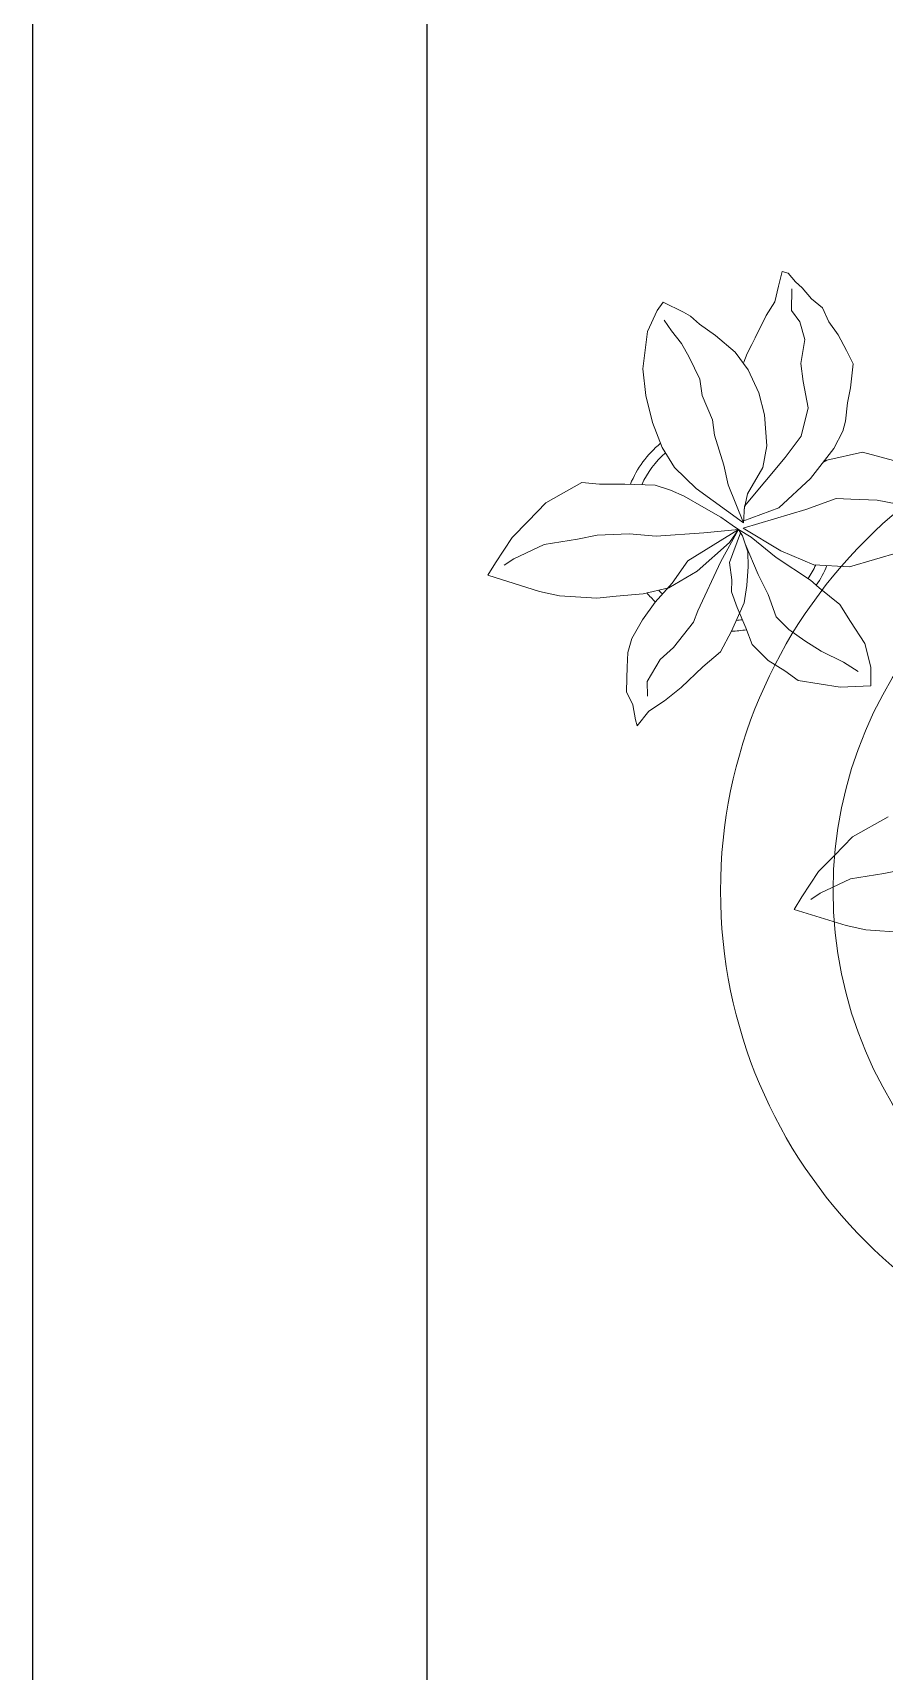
# Model space of a CAD drawing. Header units: millimetres. Extents: x 0 to 11.7, y 0 to 17.
# Drawn here: x 0 to 0.604, y 10.515 to 11.678 of the extents above; entities that cross this region are included whole.
import ezdxf

# ---------------------------------------------------------------- set-up
doc = ezdxf.new("R2010")
doc.units = ezdxf.units.MM
doc.layers.add('_cerramiento', color=251, linetype='Continuous', lineweight=25)
doc.layers.add('vegetacion', color=85, linetype='Continuous', lineweight=0)

msp = doc.modelspace()

# ---------------------------------------------------------------- linework, layer by layer
at = {"layer": '_cerramiento'}
for p, q in [((0, 0), (0, 11.773)), ((0.28, 0.28), (0.28, 11.7015))]:
    msp.add_line(p, q, dxfattribs=at)
at = {"layer": 'vegetacion'}
for p, q in [((0.5293, 11.4981), (0.532, 11.5085)), ((0.532, 11.5085), (0.5362, 11.5074)), ((0.5414, 11.5011), (0.5362, 11.5074)), ((0.5461, 11.497), (0.5414, 11.5011)), ((0.5267, 11.4869), (0.5293, 11.4981)), ((0.5386, 11.4807), (0.5387, 11.4961)), ((0.5528, 11.4891), (0.5461, 11.497)), ((0.5607, 11.4828), (0.5528, 11.4891)), ((0.4364, 11.4659), (0.4432, 11.4807)), ((0.4432, 11.4807), (0.4475, 11.4868)), ((0.4475, 11.4868), (0.462, 11.4797)), ((0.4668, 11.4768), (0.462, 11.4797)), ((0.4732, 11.4711), (0.4668, 11.4768)), ((0.5127, 11.4614), (0.5207, 11.4772)), ((0.5207, 11.4772), (0.5267, 11.4869)), ((0.5445, 11.4728), (0.5386, 11.4807)), ((0.5651, 11.4728), (0.5607, 11.4828)), ((0.433, 11.4394), (0.4364, 11.4659)), ((0.4535, 11.4665), (0.4482, 11.4739)), ((0.4604, 11.4573), (0.4535, 11.4665)), ((0.4847, 11.463), (0.4732, 11.4711)), ((0.548, 11.4603), (0.5445, 11.4728)), ((0.5717, 11.4636), (0.5651, 11.4728)), ((0.466, 11.4478), (0.4604, 11.4573)), ((0.4985, 11.4513), (0.4847, 11.463)), ((0.5451, 11.4433), (0.548, 11.4603)), ((0.5777, 11.4525), (0.5717, 11.4636)), ((0.4734, 11.4322), (0.466, 11.4478)), ((0.5079, 11.4386), (0.4985, 11.4513)), ((0.5469, 11.4305), (0.5451, 11.4433)), ((0.5824, 11.443), (0.5777, 11.4525)), ((0.5805, 11.426), (0.5824, 11.443)), ((0.4352, 11.4206), (0.433, 11.4394)), ((0.4751, 11.4206), (0.4734, 11.4322)), ((0.5155, 11.4224), (0.5079, 11.4386)), ((0.5505, 11.4118), (0.5469, 11.4305)), ((0.44, 11.4013), (0.4352, 11.4206)), ((0.4824, 11.4032), (0.4751, 11.4206)), ((0.5155, 11.4224), (0.5193, 11.4068)), ((0.5783, 11.4152), (0.5805, 11.426)), ((0.5193, 11.4068), (0.521, 11.3848)), ((0.5455, 11.3916), (0.5505, 11.4118)), ((0.5769, 11.4024), (0.5783, 11.4152)), ((0.4467, 11.3837), (0.44, 11.4013)), ((0.484, 11.3923), (0.4824, 11.4032)), ((0.5686, 11.383), (0.575, 11.3953)), ((0.575, 11.3953), (0.5769, 11.4024)), ((0.4556, 11.3695), (0.4467, 11.3837)), ((0.4905, 11.3711), (0.484, 11.3923)), ((0.521, 11.3848), (0.5182, 11.3695)), ((0.5342, 11.3765), (0.5455, 11.3916)), ((0.5052, 11.342), (0.5342, 11.3765)), ((0.552, 11.3616), (0.5686, 11.383)), ((0.5636, 11.3746), (0.5608, 11.3729)), ((0.5889, 11.3804), (0.5636, 11.3746)), ((0.6145, 11.3735), (0.5889, 11.3804)), ((0.4708, 11.3545), (0.4556, 11.3695)), ((0.4936, 11.3572), (0.4905, 11.3711)), ((0.5182, 11.3695), (0.5074, 11.3508)), ((0.5296, 11.3407), (0.552, 11.3616)), ((0.3643, 11.3444), (0.3897, 11.3588)), ((0.3897, 11.3588), (0.4024, 11.3575)), ((0.4024, 11.3575), (0.4202, 11.3576)), ((0.4202, 11.3576), (0.4417, 11.3568)), ((0.4417, 11.3568), (0.4528, 11.3533)), ((0.4528, 11.3533), (0.4625, 11.349)), ((0.4625, 11.349), (0.4764, 11.341)), ((0.5045, 11.3301), (0.4708, 11.3545)), ((0.5045, 11.3301), (0.4936, 11.3572)), ((0.5074, 11.3508), (0.505, 11.3396)), ((0.3517, 11.3313), (0.3643, 11.3444)), ((0.4764, 11.341), (0.4885, 11.3342)), ((0.5041, 11.3313), (0.5296, 11.3407)), ((0.5043, 11.3264), (0.5488, 11.3396)), ((0.5052, 11.342), (0.5045, 11.3301)), ((0.5488, 11.3396), (0.5704, 11.3475)), ((0.5704, 11.3475), (0.5808, 11.3469)), ((0.5808, 11.3469), (0.5994, 11.3462)), ((0.5994, 11.3462), (0.6203, 11.3422)), ((0.3403, 11.3198), (0.3517, 11.3313)), ((0.501, 11.3254), (0.465, 11.3032)), ((0.501, 11.3254), (0.4764, 11.3231)), ((0.4885, 11.3342), (0.4964, 11.3286)), ((0.501, 11.3254), (0.4885, 11.3028)), ((0.501, 11.3254), (0.4946, 11.3163)), ((0.4964, 11.3286), (0.501, 11.3254)), ((0.5099, 11.32), (0.501, 11.3254)), ((0.5037, 11.3208), (0.501, 11.3254)), ((0.5043, 11.3264), (0.5309, 11.3102)), ((0.3285, 11.3018), (0.3403, 11.3198)), ((0.363, 11.3148), (0.3414, 11.3046)), ((0.3867, 11.3185), (0.363, 11.3148)), ((0.4006, 11.3213), (0.3867, 11.3185)), ((0.4234, 11.3223), (0.4006, 11.3213)), ((0.4426, 11.3207), (0.4234, 11.3223)), ((0.4764, 11.3231), (0.4426, 11.3207)), ((0.4946, 11.3163), (0.4717, 11.2959)), ((0.5024, 11.3231), (0.4946, 11.3019)), ((0.5077, 11.3096), (0.5037, 11.3208)), ((0.5057, 11.3152), (0.5149, 11.2935)), ((0.5277, 11.3056), (0.5099, 11.32)), ((0.323, 11.2929), (0.3285, 11.3018)), ((0.3414, 11.3046), (0.3347, 11.3)), ((0.465, 11.3032), (0.4538, 11.2874)), ((0.4885, 11.3028), (0.4722, 11.2676)), ((0.4946, 11.3019), (0.4962, 11.2897)), ((0.5079, 11.2992), (0.5077, 11.3096)), ((0.552, 11.2895), (0.5277, 11.3056)), ((0.5309, 11.3102), (0.5545, 11.3004)), ((0.5797, 11.2988), (0.6152, 11.3094)), ((0.3598, 11.2814), (0.323, 11.2929)), ((0.4717, 11.2959), (0.4514, 11.2839)), ((0.5069, 11.2856), (0.5079, 11.2992)), ((0.5149, 11.2935), (0.5219, 11.2792)), ((0.5545, 11.3004), (0.5797, 11.2988)), ((0.3738, 11.2784), (0.3598, 11.2814)), ((0.4005, 11.2766), (0.3738, 11.2784)), ((0.4332, 11.2797), (0.4142, 11.278)), ((0.4514, 11.2839), (0.4332, 11.2797)), ((0.4538, 11.2874), (0.4417, 11.2738)), ((0.4962, 11.2897), (0.4961, 11.2812)), ((0.4961, 11.2812), (0.5001, 11.27)), ((0.505, 11.2733), (0.5069, 11.2856)), ((0.5219, 11.2792), (0.5276, 11.2634)), ((0.5583, 11.2841), (0.552, 11.2895)), ((0.5728, 11.2722), (0.5583, 11.2841)), ((0.4142, 11.278), (0.4005, 11.2766)), ((0.4417, 11.2738), (0.4329, 11.2613)), ((0.4722, 11.2676), (0.4691, 11.2596)), ((0.496, 11.2533), (0.505, 11.2733)), ((0.5001, 11.27), (0.5061, 11.2556)), ((0.5805, 11.2601), (0.5728, 11.2722)), ((0.4329, 11.2613), (0.4253, 11.248)), ((0.4691, 11.2596), (0.4548, 11.2417)), ((0.5061, 11.2556), (0.5106, 11.2439)), ((0.5276, 11.2634), (0.5367, 11.2545)), ((0.5907, 11.2445), (0.5805, 11.2601)), ((0.4253, 11.248), (0.4225, 11.2381)), ((0.4882, 11.2385), (0.496, 11.2533)), ((0.5106, 11.2439), (0.522, 11.2325)), ((0.5367, 11.2545), (0.548, 11.2465)), ((0.548, 11.2465), (0.5597, 11.2391)), ((0.595, 11.2278), (0.5907, 11.2445)), ((0.4225, 11.2381), (0.4219, 11.2276)), ((0.4453, 11.2331), (0.4361, 11.2176)), ((0.4548, 11.2417), (0.4453, 11.2331)), ((0.4756, 11.2279), (0.4882, 11.2385)), ((0.522, 11.2325), (0.5338, 11.2251)), ((0.5597, 11.2391), (0.5755, 11.2313)), ((0.4219, 11.2276), (0.4217, 11.22)), ((0.4602, 11.2133), (0.4756, 11.2279)), ((0.5338, 11.2251), (0.5434, 11.2183)), ((0.5755, 11.2313), (0.586, 11.2247)), ((0.5949, 11.2144), (0.595, 11.2278)), ((0.4217, 11.22), (0.4215, 11.2101)), ((0.4215, 11.2101), (0.426, 11.2009)), ((0.4361, 11.2176), (0.4364, 11.2072)), ((0.4484, 11.2038), (0.4602, 11.2133)), ((0.5434, 11.2183), (0.5731, 11.2136)), ((0.5731, 11.2136), (0.5949, 11.2144)), ((0.426, 11.2009), (0.4278, 11.1903)), ((0.4373, 11.1964), (0.4484, 11.2038)), ((0.4278, 11.1903), (0.4291, 11.186)), ((0.4291, 11.186), (0.4373, 11.1964)), ((0.5818, 11.1072), (0.6072, 11.1216)), ((0.5692, 11.0941), (0.5818, 11.1072)), ((0.5578, 11.0826), (0.5692, 11.0941)), ((0.546, 11.0647), (0.5578, 11.0826)), ((0.6042, 11.0813), (0.5805, 11.0776)), ((0.6181, 11.0842), (0.6042, 11.0813)), ((0.5805, 11.0776), (0.5589, 11.0674)), ((0.5405, 11.0557), (0.546, 11.0647)), ((0.5589, 11.0674), (0.5522, 11.0628)), ((0.5773, 11.0443), (0.5405, 11.0557)), ((0.5913, 11.0412), (0.5773, 11.0443)), ((0.618, 11.0394), (0.5913, 11.0412))]:
    msp.add_line(p, q, dxfattribs=at)
msp.add_lwpolyline([(0.5127, 11.4614), (0.5105, 11.4567), (0.5072, 11.4502), (0.5047, 11.4441)], dxfattribs=at)
for centre, radius in [((0.8402, 11.069), 0.352), ((0.86, 11.069), 0.2919)]:
    msp.add_circle(centre, radius, dxfattribs=at)
for radius, start, end in [(0.0755, 129.9023, 157.5879), (0.068, 131.2948, 155.217), (0.068, 325.9288, 335.3227), (0.0755, 325.4629, 337.5112), (0.0755, 219.7737, 226.3775), (0.068, 223.0329, 226.1659), (0.068, 274.5573, 278.1565), (0.0755, 271.4486, 279.5997)]:
    msp.add_arc((0.494, 11.3287), radius, start, end, dxfattribs=at)

doc.saveas('drawing.dxf')
